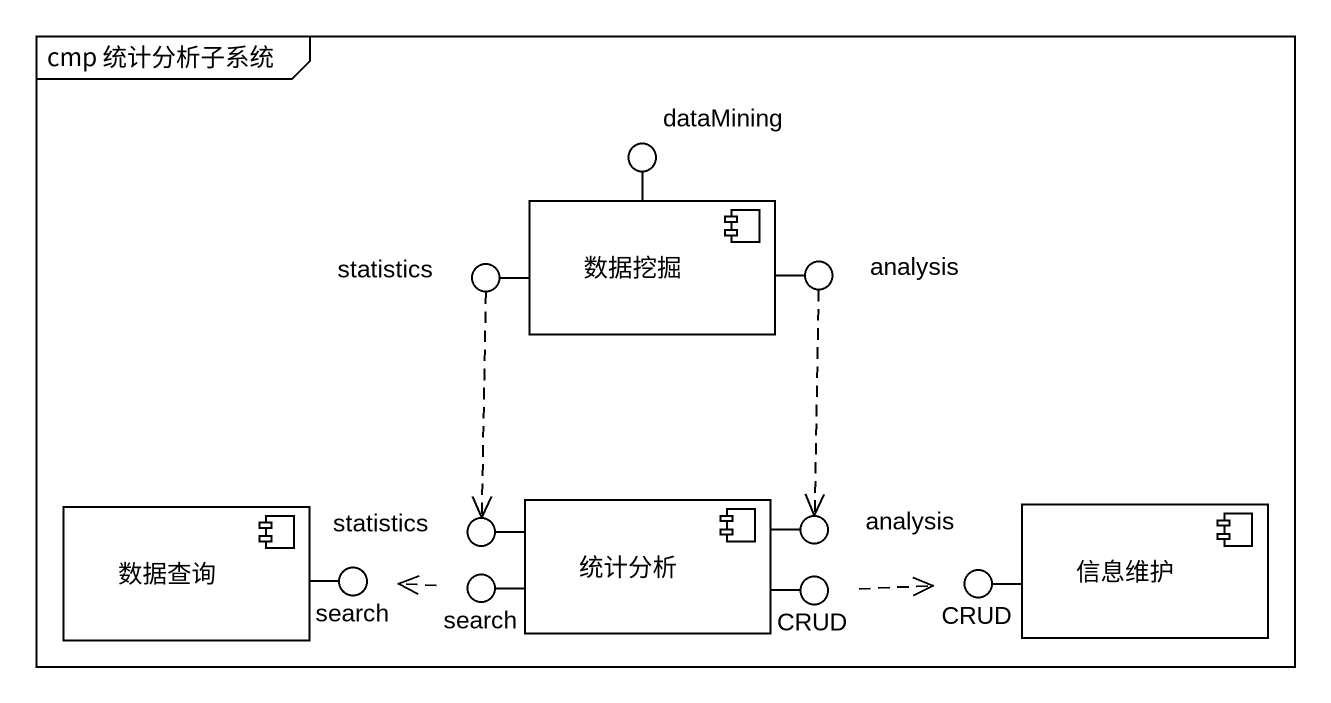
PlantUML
@startuml
mainframe cmp 统计分析子系统
() dataMining #FFFFFF
component 数据挖掘 #FFFFFF
() analysis #FFFFFF
() statistics #FFFFFF
component 数据查询 #FFFFFF
() "statistics" as statistics_2 #FFFFFF
component 统计分析 #FFFFFF
() "analysis" as analysis_2 #FFFFFF
component 信息维护 #FFFFFF
() search #FFFFFF
() "search" as search_2 #FFFFFF
() CRUD #FFFFFF
() "CRUD" as CRUD_2 #FFFFFF
数据挖掘 -up- dataMining
数据挖掘 -right- analysis
数据挖掘 -left- statistics
统计分析 -left- statistics_2
统计分析 -right- analysis_2
数据查询 -right- search
统计分析 -left- search_2
统计分析 -right- CRUD
信息维护 -left- CRUD_2
analysis ..> analysis_2
statistics ..> statistics_2
search_2 .left.> search
CRUD .right.> CRUD_2
@enduml
